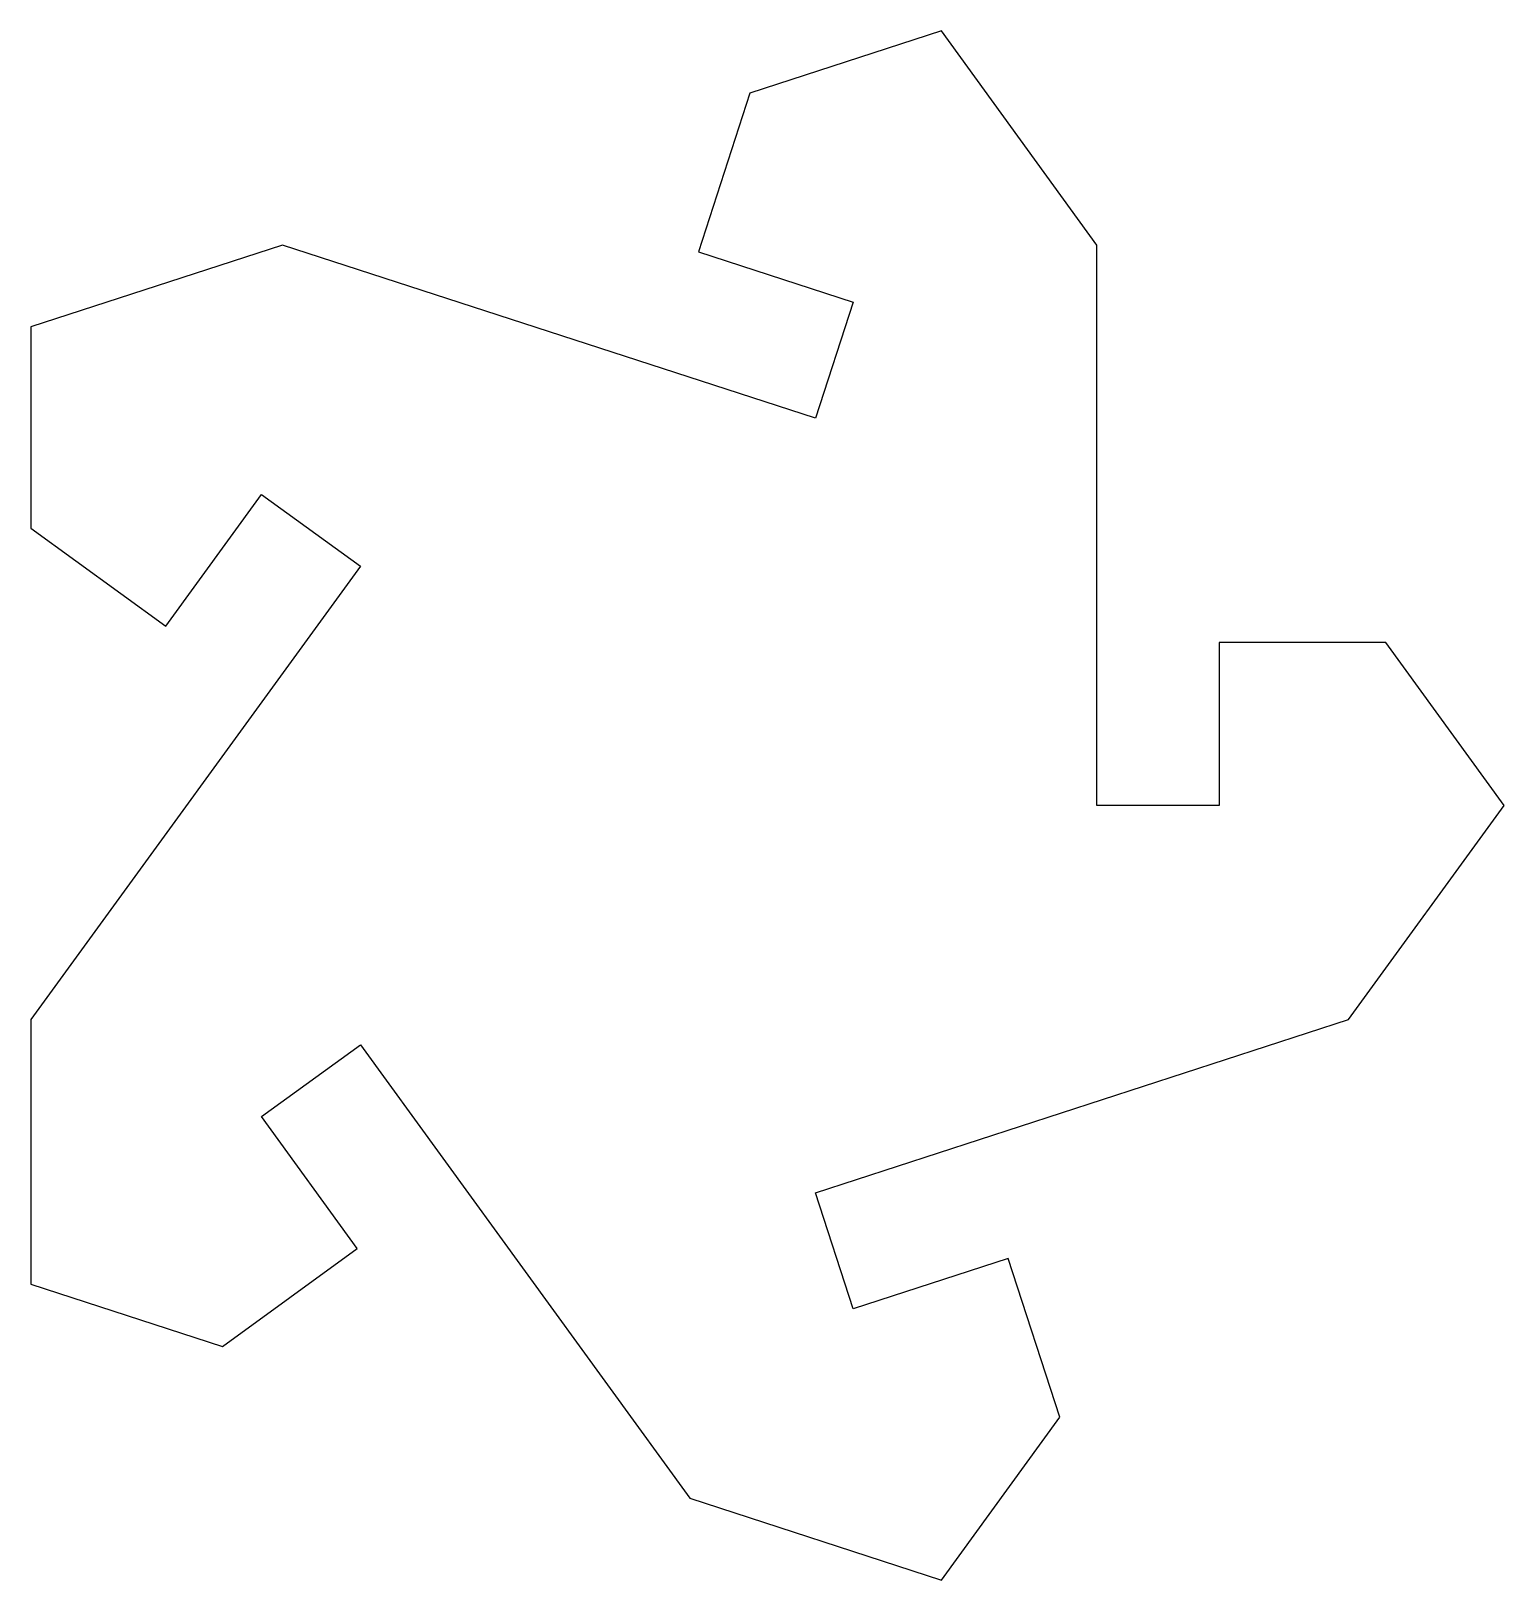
# Model space of a CAD drawing. Header units: metres. Extents: x -24.3 to 30, y -28.5 to 28.5.
import ezdxf

# ---------------------------------------------------------------- set-up
doc = ezdxf.new("R2010")
doc.units = ezdxf.units.M

msp = doc.modelspace()

# ---------------------------------------------------------------- linework, layer by layer
for p, q in [((9.27051, 28.5317), (2.21709, 26.2399)), ((15, 20.6457), (9.27051, 28.5317)), ((2.21709, 26.2399), (0.31949, 20.3997)), ((-15, 20.6457), (-24.2705, 17.6335)), ((4.63525, 14.2658), (-15, 20.6457)), ((15, 0), (15, 20.6457)), ((0.31949, 20.3997), (6.02582, 18.5456)), ((6.02582, 18.5456), (4.63525, 14.2658)), ((-24.2705, 17.6335), (-24.2705, 10.2171)), ((-19.3025, 6.60771), (-15.7758, 11.4618)), ((-15.7758, 11.4618), (-12.1353, 8.81677)), ((-24.2705, 10.2171), (-19.3025, 6.60771)), ((-12.1353, 8.81677), (-24.2705, -7.88597)), ((25.6408, 5.99998), (19.5, 5.99998)), ((19.5, 5.99998), (19.5, 0)), ((30, 0), (25.6408, 5.99998)), ((19.5, 0), (15, 0)), ((24.2705, -7.88596), (30, 0)), ((-24.2705, -7.88597), (-24.2705, -17.6335)), ((4.63525, -14.2658), (24.2705, -7.88596)), ((-15.7758, -11.4618), (-12.1353, -8.81677)), ((-12.1353, -8.81677), (0, -25.5195)), ((-12.2491, -16.3159), (-15.7758, -11.4618)), ((6.02582, -18.5456), (4.63525, -14.2658)), ((-17.2171, -19.9254), (-12.2491, -16.3159)), ((11.7322, -16.6915), (6.02582, -18.5456)), ((13.6298, -22.5317), (11.7322, -16.6915)), ((-24.2705, -17.6335), (-17.2171, -19.9254)), ((9.27051, -28.5317), (13.6298, -22.5317)), ((0, -25.5195), (9.27051, -28.5317))]:
    msp.add_line(p, q)

doc.saveas('drawing.dxf')
